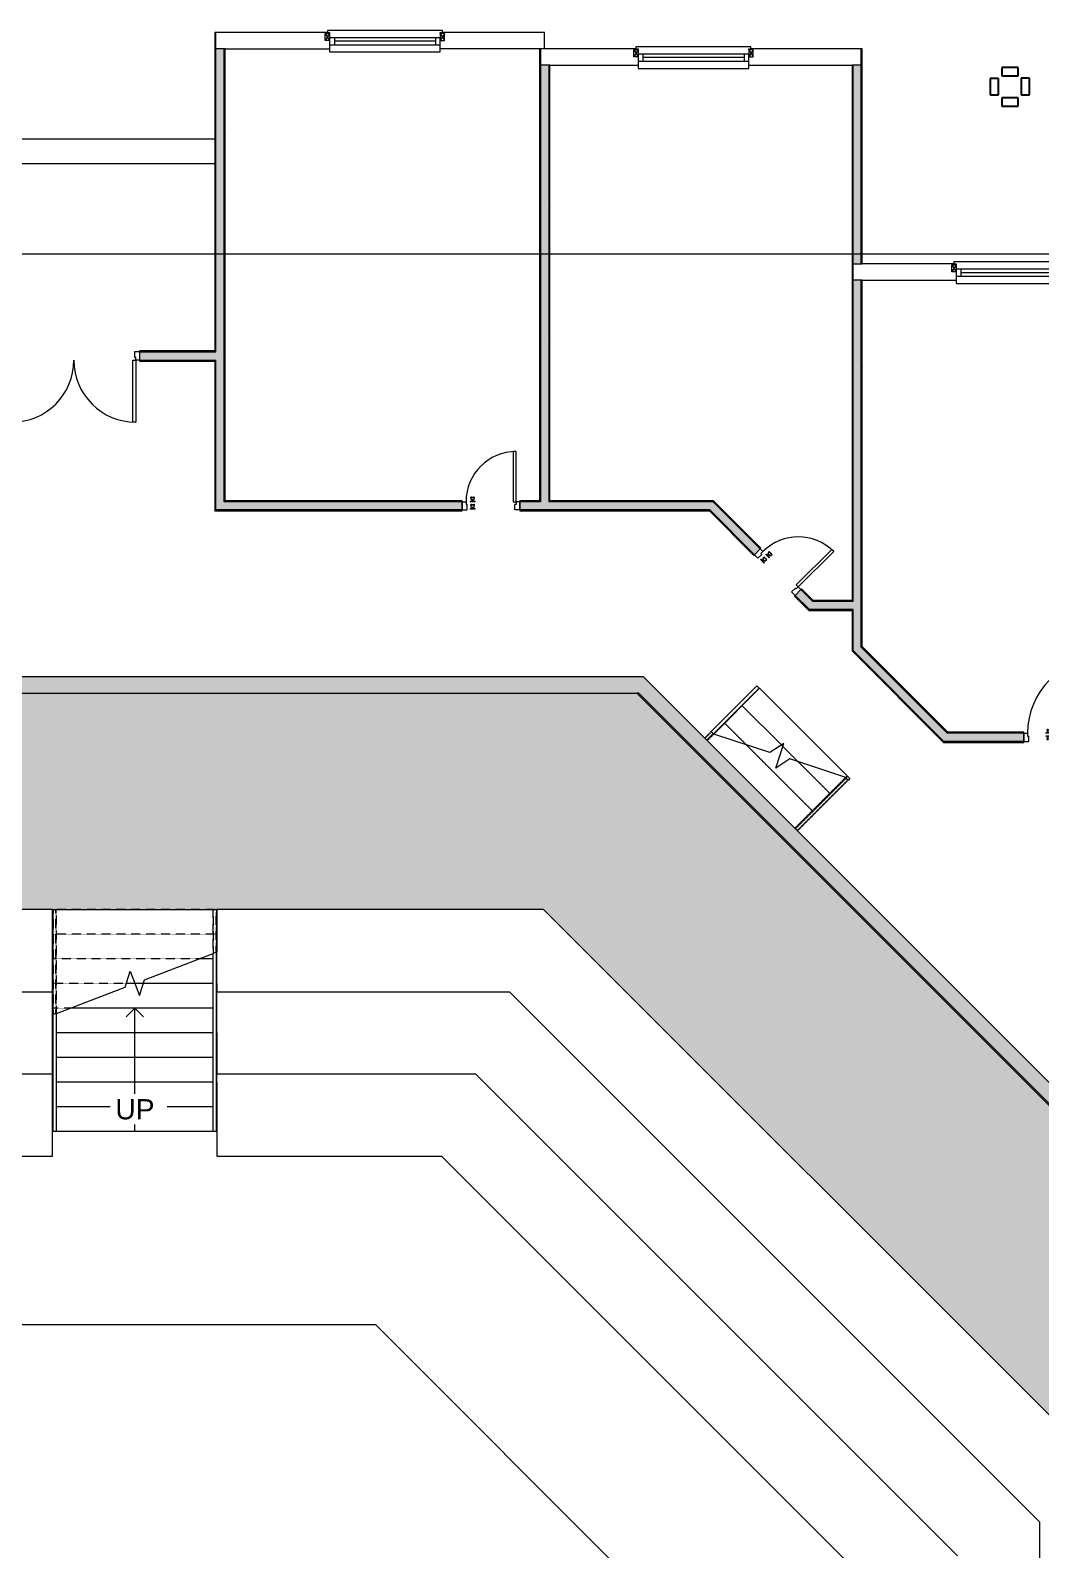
# Model space of a CAD drawing. Header units: millimetres. Extents: x -49836 to 59720, y -25216 to 39354.
# Drawn here: x 15714 to 28012, y -1127 to 17362 of the extents above; entities that cross this region are included whole.
import ezdxf

# ---------------------------------------------------------------- set-up
doc = ezdxf.new("R2010")
doc.units = ezdxf.units.MM
doc.linetypes.add('Overhead', pattern=[3.96875, 2.38125, -1.5875])
for name, color, linetype, lineweight in [('A-DOOR', 31, 'Continuous', 9), ('A-DOOR-FRAM', 31, 'Continuous', 18), ('A-FLOR', 192, 'Continuous', 9), ('A-FLOR-FNSH', 192, 'Continuous', 35), ('A-FLOR-HRAL', 11, 'Continuous', 9), ('A-FLOR-HRAL-MBND', 5, 'Overhead', 9), ('A-FLOR-MCUT', 51, 'Continuous', 9), ('A-FLOR-PATT', 8, 'Continuous', 35), ('A-GENM', 13, 'Continuous', 9), ('A-GLAZ', 151, 'Continuous', 9), ('A-GLAZ-SILL', 1, 'Continuous', 9), ('A-WALL', 113, 'Continuous', 9), ('A-WALL-FNSH', 113, 'Continuous', 25), ('A-WALL-PATT', 111, 'Continuous', 25), ('G-ANNO-SYMB', 111, 'Continuous', 9), ('S-FNDN', 32, 'Continuous', 9), ('S-STRS', 31, 'Continuous', 9), ('S-STRS-ANNO', 31, 'Continuous', 9), ('S-STRS-MBND', 31, 'Overhead', 9), ('S-STRS-TEXT', 31, 'Continuous', 9)]:
    doc.layers.add(name, color=color, linetype=linetype, lineweight=lineweight)
doc.styles.add('Arial', font='arial.ttf', dxfattribs={"height": 245.883234})
pattern_1 = [(0, (0, 0), (812.8, 203.2), [33.528, -576.072, 33.528, -576.072, -3251.2]), (0, (0, 0), (812.8, 203.2), [-1219.2, 33.528, -1185.672, 33.528, -576.072, -1422.4]), (0, (0, 0), (812.8, 203.2), [-3048, 33.528, -372.872, 33.528, -982.472]), (120, (304.8, 101.6), (-582.3764, 602.3054), [33.528, -576.072, 33.528, -576.072, -3251.2]), (120, (304.8, 101.6), (-582.3764, 602.3054), [-1219.2, 33.528, -1185.672, 33.528, -576.072, -1422.4]), (120, (304.8, 101.6), (-582.3764, 602.3054), [-3048, 33.528, -372.872, 33.528, -982.472]), (240, (406.4, 508), (-230.4236, -805.5054), [33.528, -576.072, 33.528, -576.072, -3251.2]), (240, (406.4, 508), (-230.4236, -805.5054), [-1219.2, 33.528, -1185.672, 33.528, -576.072, -1422.4]), (240, (406.4, 508), (-230.4236, -805.5054), [-3048, 33.528, -372.872, 33.528, -982.472])]

# ---------------------------------------------------------------- blocks, each defined once
blk = doc.blocks.new('栏杆扶手 - 栏杆扶手-139343-Level 2')
at = {"layer": 'A-FLOR-HRAL'}
for p, q in [((17980, 6142), (17940, 6127)), ((17940, 3963), (17940, 6127)), ((17980, 3963), (17980, 6142)), ((17980, 3963), (17940, 3963))]:
    blk.add_line(p, q, dxfattribs=at)
at = {"layer": 'A-FLOR-HRAL-MBND'}
for p, q in [((17940, 6663), (17980, 6663)), ((17940, 6127), (17940, 6663)), ((17945, 6663), (17975, 6663)), ((17945, 6129), (17945, 6663)), ((17945, 6663), (17975, 6663)), ((17945, 6129), (17945, 6663)), ((17945, 6663), (17975, 6663)), ((17945, 6129), (17945, 6663)), ((17945, 6663), (17975, 6663)), ((17945, 6129), (17945, 6663)), ((17975, 6141), (17975, 6663)), ((17975, 6141), (17975, 6663)), ((17975, 6141), (17975, 6663)), ((17975, 6141), (17975, 6663)), ((17980, 6142), (17980, 6663))]:
    blk.add_line(p, q, dxfattribs=at)
blk = doc.blocks.new('栏杆扶手 - 栏杆扶手-139347-Level 2')
at = {"layer": 'A-FLOR-HRAL'}
for p, q in [((16030, 5399), (15990, 5384)), ((15990, 3963), (15990, 5384)), ((16030, 3963), (16030, 5399)), ((16030, 3963), (15990, 3963))]:
    blk.add_line(p, q, dxfattribs=at)
at = {"layer": 'A-FLOR-HRAL-MBND'}
for p, q in [((15990, 6663), (16030, 6663)), ((15990, 5384), (15990, 6663)), ((15995, 6663), (16025, 6663)), ((15995, 5386), (15995, 6663)), ((15995, 6663), (16025, 6663)), ((15995, 5386), (15995, 6663)), ((15995, 6663), (16025, 6663)), ((15995, 5386), (15995, 6663)), ((15995, 6663), (16025, 6663)), ((15995, 5386), (15995, 6663)), ((16025, 5398), (16025, 6663)), ((16025, 5398), (16025, 6663)), ((16025, 5398), (16025, 6663)), ((16025, 5398), (16025, 6663)), ((16030, 5399), (16030, 6663))]:
    blk.add_line(p, q, dxfattribs=at)
blk = doc.blocks.new('Arch - 750 x 2100 mm-239390-Level 2')
at = {"layer": 'A-DOOR', "lineweight": 18}
for p, q in [((420, 960), (420, 50)), ((455, 960), (420, 960)), ((455, 50), (455, 960)), ((420, 50), (455, 50))]:
    blk.add_line(p, q, dxfattribs=at)
at = {"layer": 'A-DOOR'}
for p, q in [((-230, 53), (-230, 50)), ((-229, 53), (-230, 53)), ((-230, 53), (-190, 53)), ((-190, 50), (-230, 50)), ((-230, 50), (-229, 50)), ((-230, 15), (-230, 12)), ((-229, 15), (-230, 15)), ((-230, 15), (-190, 15)), ((-190, 12), (-230, 12)), ((-230, 12), (-229, 12)), ((-212, 83), (-221, 83)), ((-217, 83), (-217, 53)), ((-217, 12), (-217, -18)), ((-214, 83), (-207, 83)), ((-210, 83), (-212, 83)), ((-209, 83), (-210, 83)), ((-199, 83), (-209, 83)), ((-203, 53), (-203, 83)), ((-203, -18), (-203, 12)), ((-190, 53), (-191, 53)), ((-191, 50), (-190, 50)), ((-190, 15), (-191, 15)), ((-191, 12), (-190, 12)), ((-190, 50), (-190, 53)), ((-190, 12), (-190, 15)), ((-221, -18), (-212, -18)), ((-207, -18), (-214, -18)), ((-212, -18), (-210, -18)), ((-210, -18), (-209, -18)), ((-209, -18), (-199, -18))]:
    blk.add_line(p, q, dxfattribs=at)
at = {"layer": 'A-DOOR', "flags": 128}
for points in [[(-199, 83), (-199, 83), (-199, 84), (-199, 84), (-199, 85), (-199, 85), (-199, 86), (-199, 86), (-200, 86), (-200, 87), (-200, 87), (-200, 88), (-200, 88), (-200, 88), (-201, 89), (-201, 89), (-201, 90), (-201, 90), (-202, 90), (-202, 91), (-202, 91), (-203, 91), (-203, 91), (-203, 92), (-204, 92), (-204, 92), (-204, 92), (-205, 93), (-205, 93), (-206, 93), (-206, 93), (-206, 93), (-207, 93), (-207, 94), (-208, 94), (-208, 94), (-209, 94), (-209, 94), (-209, 94), (-210, 94), (-210, 94), (-211, 94), (-211, 94), (-212, 94), (-212, 94), (-212, 94), (-213, 94), (-213, 93), (-214, 93), (-214, 93), (-215, 93), (-215, 93), (-215, 93), (-216, 92), (-216, 92), (-216, 92), (-217, 92), (-217, 91), (-217, 91), (-218, 91), (-218, 90), (-218, 90), (-219, 90), (-219, 89), (-219, 89), (-219, 89), (-220, 88), (-220, 88), (-220, 87), (-220, 87), (-220, 87), (-220, 86), (-221, 86), (-221, 85), (-221, 85), (-221, 85), (-221, 84), (-221, 84), (-221, 83), (-221, 83)], [(-221, -18), (-221, -18), (-221, -19), (-221, -19), (-221, -20), (-221, -20), (-221, -21), (-221, -21), (-220, -21), (-220, -22), (-220, -22), (-220, -23), (-220, -23), (-220, -23), (-219, -24), (-219, -24), (-219, -25), (-219, -25), (-218, -25), (-218, -26), (-218, -26), (-217, -26), (-217, -26), (-217, -27), (-216, -27), (-216, -27), (-216, -27), (-215, -28), (-215, -28), (-214, -28), (-214, -28), (-214, -28), (-213, -28), (-213, -29), (-212, -29), (-212, -29), (-211, -29), (-211, -29), (-211, -29), (-210, -29), (-210, -29), (-209, -29), (-209, -29), (-208, -29), (-208, -29), (-208, -29), (-207, -29), (-207, -28), (-206, -28), (-206, -28), (-205, -28), (-205, -28), (-205, -28), (-204, -27), (-204, -27), (-204, -27), (-203, -27), (-203, -26), (-203, -26), (-202, -26), (-202, -25), (-202, -25), (-201, -25), (-201, -24), (-201, -24), (-201, -24), (-200, -23), (-200, -23), (-200, -22), (-200, -22), (-200, -22), (-200, -21), (-199, -21), (-199, -20), (-199, -20), (-199, -20), (-199, -19), (-199, -19), (-199, -18), (-199, -18)]]:
    blk.add_lwpolyline(points, dxfattribs=at)
at = {"layer": 'A-DOOR'}
blk.add_arc((455, 50), 910, 90, 180, dxfattribs=at)
at = {"layer": 'A-DOOR-FRAM'}
for p, q in [((-500, 50), (-455, 50)), ((-500, 50), (-500, -50)), ((-455, 50), (-455, 15)), ((-455, 15), (-440, 15)), ((-440, -50), (-440, 15)), ((455, 15), (440, 15)), ((440, -50), (440, 15)), ((455, 50), (455, 15)), ((500, 50), (455, 50)), ((500, -50), (500, 50)), ((-500, -50), (-440, -50)), ((500, -50), (440, -50))]:
    blk.add_line(p, q, dxfattribs=at)
blk = doc.blocks.new('Double Shutter-Arch - ext-236540-Level 2')
at = {"layer": 'A-DOOR', "lineweight": 18}
for p, q in [((-755, 805), (-720, 805)), ((-755, 50), (-755, 805)), ((-720, 805), (-720, 50)), ((720, 805), (720, 50)), ((755, 805), (720, 805)), ((755, 50), (755, 805)), ((-720, 50), (-755, 50)), ((720, 50), (755, 50))]:
    blk.add_line(p, q, dxfattribs=at)
at = {"layer": 'A-DOOR'}
for centre, start, end in [((-755, 50), 0, 90), ((755, 50), 90, 180)]:
    blk.add_arc(centre, 755, start, end, dxfattribs=at)
at = {"layer": 'A-DOOR-FRAM'}
for p, q in [((-800, 50), (-755, 50)), ((-800, -50), (-800, 50)), ((-755, 50), (-755, 15)), ((-740, 15), (-755, 15)), ((-740, -50), (-740, 15)), ((755, 15), (740, 15)), ((740, -50), (740, 15)), ((755, 50), (755, 15)), ((800, 50), (755, 50)), ((800, 50), (800, -50)), ((-800, -50), (-740, -50)), ((800, -50), (740, -50))]:
    blk.add_line(p, q, dxfattribs=at)
blk = doc.blocks.new('Arched _2_ - Arched _2_-211956-Level 2')
at = {"layer": 'A-GLAZ'}
for p, q in [((-1010, -79), (-960, 6)), ((-960, -79), (-1010, 6)), ((-1010, 6), (-1010, -79)), ((-960, 6), (-1010, 6)), ((390, 58), (-960, 58)), ((-960, 58), (-960, -28)), ((-960, -79), (-960, 6)), ((-900, -28), (-900, 58)), ((-900, 15), (330, 15)), ((330, -28), (330, 58)), ((390, -28), (390, 58)), ((440, -79), (390, 6)), ((390, -79), (440, 6)), ((390, -79), (390, 6)), ((390, 6), (440, 6)), ((440, 6), (440, -79)), ((-1010, -79), (-960, -79)), ((-960, -92), (-985, -92)), ((-985, -92), (-985, -117)), ((-985, -117), (415, -117)), ((-960, -28), (390, -28)), ((-960, -79), (-960, -92)), ((440, -79), (390, -79)), ((390, -92), (390, -79)), ((415, -92), (390, -92)), ((415, -117), (415, -92))]:
    blk.add_line(p, q, dxfattribs=at)
at = {"layer": 'A-GLAZ-SILL'}
for p, q in [((-960, 146), (-960, -28)), ((390, 146), (-960, 146)), ((-960, 146), (-960, 108)), ((390, 146), (-960, 146)), ((390, -28), (390, 146)), ((390, 108), (390, 146)), ((-960, -28), (390, -28))]:
    blk.add_line(p, q, dxfattribs=at)
blk = doc.blocks.new('Single Arch - wc-V4-Level 2')
at = {"layer": 'A-DOOR', "lineweight": 18}
for p, q in [((270, 660), (270, 50)), ((305, 660), (270, 660)), ((305, 50), (305, 660)), ((270, 50), (305, 50))]:
    blk.add_line(p, q, dxfattribs=at)
at = {"layer": 'A-DOOR'}
for p, q in [((-255, 56), (-255, 50)), ((-255, 56), (-195, 56)), ((-195, 50), (-255, 50)), ((-245, 105), (-250, 103)), ((-250, 103), (-250, 100)), ((-250, 103), (-200, 103)), ((-250, 100), (-244, 75)), ((-250, 100), (-200, 100)), ((-245, 15), (-250, 13)), ((-250, 13), (-250, 10)), ((-250, 13), (-200, 13)), ((-250, 10), (-244, -15)), ((-250, 10), (-200, 10)), ((-239, 105), (-245, 105)), ((-245, 105), (-205, 105)), ((-239, 15), (-245, 15)), ((-245, 15), (-205, 15)), ((-244, 75), (-206, 75)), ((-235, 75), (-235, 56)), ((-215, 56), (-215, 75)), ((-205, 105), (-211, 105)), ((-205, 15), (-211, 15)), ((-206, 75), (-200, 100)), ((-206, -15), (-200, 10)), ((-200, 103), (-205, 105)), ((-200, 13), (-205, 15)), ((-200, 100), (-200, 103)), ((-200, 10), (-200, 13)), ((-195, 50), (-195, 56)), ((-255, -34), (-255, -40)), ((-255, -34), (-195, -34)), ((-195, -40), (-255, -40)), ((-244, -15), (-206, -15)), ((-235, -15), (-235, -34)), ((-215, -34), (-215, -15)), ((-195, -40), (-195, -34))]:
    blk.add_line(p, q, dxfattribs=at)
blk.add_arc((305, 50), 610, 90, 180, dxfattribs=at)
at = {"layer": 'A-DOOR-FRAM'}
for p, q in [((-350, 50), (-305, 50)), ((-350, 50), (-350, -50)), ((-305, 50), (-305, 15)), ((-305, 15), (-290, 15)), ((-290, -50), (-290, 15)), ((305, 15), (290, 15)), ((290, -50), (290, 15)), ((305, 50), (305, 15)), ((350, 50), (305, 50)), ((350, -50), (350, 50)), ((-350, -50), (-290, -50)), ((350, -50), (290, -50))]:
    blk.add_line(p, q, dxfattribs=at)
blk = doc.blocks.new('Single Arch - wc-237964-Level 2')
at = {"layer": 'A-DOOR', "lineweight": 18}
for p, q in [((270, 660), (270, 50)), ((305, 660), (270, 660)), ((305, 50), (305, 660)), ((270, 50), (305, 50))]:
    blk.add_line(p, q, dxfattribs=at)
at = {"layer": 'A-DOOR'}
for p, q in [((-255, 56), (-255, 50)), ((-255, 56), (-195, 56)), ((-195, 50), (-255, 50)), ((-245, 105), (-250, 103)), ((-250, 103), (-250, 100)), ((-250, 103), (-200, 103)), ((-250, 100), (-244, 75)), ((-250, 100), (-200, 100)), ((-245, 15), (-250, 13)), ((-250, 13), (-250, 10)), ((-250, 13), (-200, 13)), ((-250, 10), (-244, -15)), ((-250, 10), (-200, 10)), ((-245, 103), (-248, 103)), ((-239, 105), (-245, 105)), ((-245, 105), (-205, 105)), ((-239, 15), (-245, 15)), ((-245, 15), (-205, 15)), ((-244, 75), (-206, 75)), ((-235, 75), (-235, 56)), ((-215, 56), (-215, 75)), ((-205, 105), (-211, 105)), ((-205, 15), (-211, 15)), ((-206, 75), (-200, 100)), ((-206, -15), (-200, 10)), ((-200, 103), (-205, 105)), ((-200, 13), (-205, 15)), ((-202, 13), (-205, 13)), ((-200, 100), (-200, 103)), ((-200, 10), (-200, 13)), ((-195, 50), (-195, 56)), ((-255, -34), (-255, -40)), ((-255, -34), (-195, -34)), ((-195, -40), (-255, -40)), ((-244, -15), (-206, -15)), ((-235, -15), (-235, -34)), ((-215, -34), (-215, -15)), ((-195, -40), (-195, -34))]:
    blk.add_line(p, q, dxfattribs=at)
blk.add_arc((305, 50), 610, 90, 180, dxfattribs=at)
at = {"layer": 'A-DOOR-FRAM'}
for p, q in [((-350, 50), (-305, 50)), ((-350, 50), (-350, -50)), ((-305, 50), (-305, 15)), ((-305, 15), (-290, 15)), ((-290, -50), (-290, 15)), ((305, 15), (290, 15)), ((290, -50), (290, 15)), ((305, 50), (305, 15)), ((350, 50), (305, 50)), ((350, -50), (350, 50)), ((-350, -50), (-290, -50)), ((350, -50), (290, -50))]:
    blk.add_line(p, q, dxfattribs=at)
blk = doc.blocks.new('栏杆扶手 - 栏杆扶手-158468-Level 2')
at = {"layer": 'A-FLOR-HRAL'}
for p, q in [((24559, 9387), (24002, 8830)), ((24587, 9358), (24030, 8802)), ((24559, 9387), (24587, 9358)), ((24002, 8830), (24030, 8802))]:
    blk.add_line(p, q, dxfattribs=at)
at = {"layer": 'A-FLOR-HRAL-MBND'}
for p, q in [((24002, 8830), (23923, 8750)), ((23951, 8722), (23923, 8750)), ((24006, 8826), (23926, 8747)), ((24006, 8826), (23926, 8747)), ((24006, 8826), (23926, 8747)), ((24006, 8826), (23926, 8747)), ((23947, 8725), (23926, 8747)), ((23947, 8725), (23926, 8747)), ((23947, 8725), (23926, 8747)), ((23947, 8725), (23926, 8747)), ((24027, 8805), (23947, 8725)), ((24027, 8805), (23947, 8725)), ((24027, 8805), (23947, 8725)), ((24027, 8805), (23947, 8725)), ((24030, 8802), (23951, 8722))]:
    blk.add_line(p, q, dxfattribs=at)
blk = doc.blocks.new('栏杆扶手 - 栏杆扶手-158472-Level 2')
at = {"layer": 'A-FLOR-HRAL'}
for p, q in [((25660, 8285), (25642, 8267)), ((25642, 8267), (25671, 8239)), ((25660, 8285), (25689, 8257)), ((25689, 8257), (25671, 8239))]:
    blk.add_line(p, q, dxfattribs=at)
at = {"layer": 'A-FLOR-HRAL-MBND'}
for p, q in [((25642, 8267), (25024, 7649)), ((25646, 8264), (25028, 7645)), ((25646, 8264), (25028, 7645)), ((25646, 8264), (25028, 7645)), ((25646, 8264), (25028, 7645)), ((25667, 8242), (25049, 7624)), ((25667, 8242), (25049, 7624)), ((25667, 8242), (25049, 7624)), ((25667, 8242), (25049, 7624)), ((25671, 8239), (25052, 7620)), ((25052, 7620), (25024, 7649)), ((25049, 7624), (25028, 7645)), ((25049, 7624), (25028, 7645)), ((25049, 7624), (25028, 7645)), ((25049, 7624), (25028, 7645))]:
    blk.add_line(p, q, dxfattribs=at)
blk = doc.blocks.new('Family8 - COLUMN-233949-Level 2')
at = {"layer": 'A-GENM', "lineweight": 25}
for p, q in [((100, -64), (-100, -64)), ((-100, -64), (-100, -164)), ((-100, -164), (100, -164)), ((100, -164), (100, -64)), ((-140, -196), (-240, -196)), ((-240, -196), (-240, -395)), ((-140, -395), (-140, -196)), ((238, -195), (138, -195)), ((138, -195), (138, -395)), ((238, -395), (238, -195)), ((-240, -395), (-140, -395)), ((-100, -434), (-100, -534)), ((100, -434), (-100, -434)), ((-100, -534), (100, -534)), ((100, -534), (100, -434)), ((138, -395), (238, -395))]:
    blk.add_line(p, q, dxfattribs=at)

msp = doc.modelspace()

# ---------------------------------------------------------------- hatches: boundary and pattern name
at = {"layer": 'A-FLOR-PATT', "lineweight": 9}
h = msp.add_hatch(dxfattribs=at)
h.set_pattern_fill('FP_1', color=256, style=0, pattern_type=2)
h.set_pattern_definition([(50, (0, 0), (728.7365, -63.756), [76.2, -838.2]), (355, (0, 0), (-140.972, 764.228), [60.96, -670.56]), (100.451, (60.7, -5.3), (587.77, 700.467), [64.76, -712.36]), (46.184, (0, 203.2), (1084.316, -168.17), [114.3, -1257.3]), (96.636, (90.4, 189.2), (949.61, 989.71), [97.14, -1068.54]), (351.184, (0, 203.2), (949.62, 989.7), [91.44, -1005.84]), (21, (101.6, 152.4), (606.458, -409.061), [76.2, -838.2]), (326, (101.6, 152.4), (247.208, 736.753), [60.96, -670.56]), (71.451, (152.14, 118.3), (853.668, 327.685), [64.76, -712.36]), (37.5, (0, 0), (12.3547, 338.2201), [33.528, -628.904, 33.528, -647.192, -673.1]), (37.5, (0, 0), (12.3547, 338.2201), [-1343.152, 33.528, -639.572]), (7.5, (0, 0), (267.279, 400.722), [33.528, -354.584, 33.528, -613.664, -256.54]), (7.5, (0, 0), (267.279, 400.722), [-1035.304, 33.528, -223.012]), (327.5, (-226.57, 0), (542.3633, -22.9153), [33.528, -220.472, 33.528, -758.952, -1051.56]), (327.5, (-226.57, 0), (542.3633, -22.9153), [-1046.48, 33.528, -1018.032]), (317.5, (-328.17, 0), (592.517, 101.707), [33.528, -296.672, 33.528, -492.76, -746.76]), (317.5, (-328.17, 0), (592.517, 101.707), [-856.488, 33.528, -713.232])])
h.paths.add_polyline_path([(21310, -20203), (23132, -20203), (31704, -11630), (31704, 711), (23121, 9294), (10922, 9294), (2494, 866), (5122, -222), (12008, 6663), (21962, 6663), (29000, -375), (29000, -10329), (21962, -17368), (12008, -17368), (5122, -10482), (2345, -11633), (10915, -20203), (15168, -20203)], flags=0)
at = {"layer": 'A-WALL-PATT', "lineweight": 9}
h = msp.add_hatch(dxfattribs=at)
h.set_pattern_fill('FP_2', color=256, style=0, pattern_type=2)
h.set_pattern_definition(pattern_1)
h.paths.add_polyline_path([(17973, 11514), (17973, 13348), (17961, 13348), (17961, 11514)], flags=0)
h.paths.add_polyline_path([(17973, 13448), (17973, 17337), (17961, 17337), (17961, 13448)], flags=0)
at = {"layer": 'A-WALL-PATT'}
for points in [[(18073, 11526), (18073, 17137), (17973, 17137), (17973, 11526)], [(21924, 11526), (22024, 11526), (22024, 16937), (21924, 16937), (21924, 11626)], [(25828, 14520), (25828, 16937), (25728, 16937), (25728, 14520)], [(25828, 9716), (25828, 14320), (25728, 14320), (25728, 9816), (25744, 9800)], [(24125, 11526), (24025, 11626), (22024, 11626), (22024, 11526), (23984, 11526)], [(25339, 10312), (25728, 10312), (25728, 10412), (25239, 10412)], [(26835, 8709), (26976, 8709), (25828, 9857), (25828, 9716), (25840, 9704)]]:
    msp.add_hatch(color=256, dxfattribs=at).paths.add_polyline_path(points, flags=0)
at = {"layer": 'A-WALL-PATT', "lineweight": 9}
h = msp.add_hatch(dxfattribs=at)
h.set_pattern_fill('FP_2', color=256, style=0, pattern_type=2)
h.set_pattern_definition(pattern_1)
h.paths.add_polyline_path([(18085, 11626), (18085, 17137), (18073, 17137), (18073, 11626)], flags=0)
h = msp.add_hatch(dxfattribs=at)
h.set_pattern_fill('FP_2', color=256, style=0, pattern_type=2)
h.set_pattern_definition(pattern_1)
h.paths.add_polyline_path([(21912, 11626), (21924, 11626), (21924, 17137), (21912, 17137), (21912, 11638)], flags=0)
h = msp.add_hatch(dxfattribs=at)
h.set_pattern_fill('FP_2', color=256, style=0, pattern_type=2)
h.set_pattern_definition(pattern_1)
h.paths.add_polyline_path([(25840, 14520), (25840, 17137), (25828, 17137), (25828, 14520)], flags=0)
h = msp.add_hatch(dxfattribs=at)
h.set_pattern_fill('FP_2', color=256, style=0, pattern_type=2)
h.set_pattern_definition(pattern_1)
h.paths.add_polyline_path([(22036, 11514), (22036, 11526), (22024, 11526), (22024, 11514)], flags=0)
h.paths.add_polyline_path([(22024, 11626), (22036, 11626), (22036, 16937), (22024, 16937), (22024, 12932)], flags=0)
h = msp.add_hatch(dxfattribs=at)
h.set_pattern_fill('FP_2', color=256, style=0, pattern_type=2)
h.set_pattern_definition(pattern_1)
h.paths.add_polyline_path([(25728, 9799), (25728, 10312), (25716, 10312), (25716, 9811), (25727, 9800)], flags=0)
h.paths.add_polyline_path([(25716, 10412), (25728, 10412), (25728, 14320), (25716, 14320), (25716, 10424)], flags=0)
h = msp.add_hatch(dxfattribs=at)
h.set_pattern_fill('FP_2', color=256, style=0, pattern_type=2)
h.set_pattern_definition(pattern_1)
h.paths.add_polyline_path([(25840, 9845), (25840, 14320), (25828, 14320), (25828, 9857)], flags=0)
at = {"layer": 'A-WALL-PATT'}
h = msp.add_hatch(color=256, dxfattribs=at)
h.paths.add_polyline_path([(14525, 13348), (15443, 13348), (15443, 13448), (14513, 13448), (14513, 13348)], flags=0)
h.paths.add_polyline_path([(17973, 13348), (17973, 13448), (17043, 13448), (17043, 13348), (17961, 13348)], flags=0)
at = {"layer": 'A-WALL-PATT', "lineweight": 9}
h = msp.add_hatch(dxfattribs=at)
h.set_pattern_fill('FP_2', color=256, style=0, pattern_type=2)
h.set_pattern_definition(pattern_1)
h.paths.add_polyline_path([(17973, 11514), (20972, 11514), (20972, 11526), (17973, 11526)], flags=0)
h.paths.add_polyline_path([(21924, 11514), (22024, 11514), (22024, 11526), (21672, 11526), (21672, 11514), (21912, 11514)], flags=0)
at = {"layer": 'A-WALL-PATT'}
h = msp.add_hatch(color=256, dxfattribs=at)
h.paths.add_polyline_path([(20927, 11526), (20972, 11526), (20972, 11626), (18073, 11626), (18073, 11526), (20543, 11526)], flags=0)
h.paths.add_polyline_path([(21912, 11526), (21924, 11526), (21924, 11626), (21672, 11626), (21672, 11526)], flags=0)
at = {"layer": 'A-WALL-PATT', "lineweight": 9}
h = msp.add_hatch(dxfattribs=at)
h.set_pattern_fill('FP_2', color=256, style=0, pattern_type=2)
h.set_pattern_definition(pattern_1)
h.paths.add_polyline_path([(20972, 11626), (20972, 11638), (18085, 11638), (18085, 11626), (20927, 11626)], flags=0)
h.paths.add_polyline_path([(21912, 11626), (21912, 11638), (21672, 11638), (21672, 11626)], flags=0)
h = msp.add_hatch(dxfattribs=at)
h.set_pattern_fill('FP_2', color=256, style=0, pattern_type=2)
h.set_pattern_definition(pattern_1)
h.paths.add_polyline_path([(23979, 11514), (23996, 11514), (23984, 11526), (22036, 11526), (22036, 11514), (22846, 11514)], flags=0)
h = msp.add_hatch(dxfattribs=at)
h.set_pattern_fill('FP_2', color=256, style=0, pattern_type=2)
h.set_pattern_definition(pattern_1)
h.paths.add_polyline_path([(25209, 10300), (25023, 10486), (25015, 10478), (25192, 10300)], flags=0)
h.paths.add_polyline_path([(24520, 10973), (24528, 10981), (23996, 11514), (23979, 11514), (24518, 10974)], flags=0)
at = {"layer": 'A-WALL-PATT'}
h = msp.add_hatch(color=256, dxfattribs=at)
h.paths.add_polyline_path([(25197, 10312), (25339, 10312), (25094, 10557), (25023, 10486)], flags=0)
h.paths.add_polyline_path([(24528, 10981), (24599, 11052), (24125, 11526), (23984, 11526), (24381, 11128)], flags=0)
at = {"layer": 'A-WALL-PATT', "lineweight": 9}
h = msp.add_hatch(dxfattribs=at)
h.set_pattern_fill('FP_2', color=256, style=0, pattern_type=2)
h.set_pattern_definition(pattern_1)
h.paths.add_polyline_path([(26893, 8809), (25840, 9862), (25840, 9845), (26876, 8809)], flags=0)
for points in [[(23096, 9294), (22896, 9494), (11122, 9494), (10922, 9294), (21310, 9294)], [(30909, 1481), (31050, 1623), (23179, 9494), (22896, 9494), (30824, 1566)]]:
    msp.add_hatch(color=256, dxfattribs=at).paths.add_polyline_path(points, flags=0)
at = {"layer": 'A-WALL-PATT'}
h = msp.add_hatch(color=256, dxfattribs=at)
h.paths.add_polyline_path([(27807, 8709), (27807, 8809), (26876, 8809), (26976, 8709), (27453, 8709)], flags=0)
h.paths.add_polyline_path([(28919, 8709), (28919, 8809), (28807, 8809), (28807, 8709), (28907, 8709)], flags=0)

# ---------------------------------------------------------------- linework, layer by layer
at = {"layer": 'A-FLOR'}
for p, q in [((17961, 15736), (14525, 15736)), ((14103, 1614), (19915, 1614)), ((19915, 1614), (24024, -2496))]:
    msp.add_line(p, q, dxfattribs=at)
at = {"layer": 'A-FLOR-FNSH', "color": 1, "lineweight": 18}
for p, q in [((23121, 9294), (23096, 9294)), ((31704, 711), (23121, 9294)), ((15985, 6663), (17985, 6663))]:
    msp.add_line(p, q, dxfattribs=at)
at = {"layer": 'A-FLOR-MCUT'}
for p, q in [((15985, 6663), (12008, 6663)), ((21962, 6663), (17985, 6663)), ((29000, -375), (21962, 6663))]:
    msp.add_line(p, q, dxfattribs=at)
at = {"layer": 'A-WALL'}
for p, q in [((17973, 13448), (17973, 17337)), ((18085, 17137), (17973, 17137)), ((18073, 11626), (18073, 17137)), ((21924, 17137), (21924, 11626)), ((25828, 14520), (25828, 17137)), ((22036, 16937), (21924, 16937)), ((22024, 16937), (22024, 11626)), ((25828, 16937), (25716, 16937)), ((25728, 10412), (25728, 16937)), ((25728, 14520), (25840, 14520)), ((25840, 14320), (25728, 14320)), ((25828, 9857), (25828, 14320)), ((17043, 13448), (17973, 13448)), ((17043, 13348), (17973, 13348)), ((17973, 11526), (17973, 13348)), ((20972, 11526), (17973, 11526)), ((20972, 11626), (18073, 11626)), ((21924, 11626), (21672, 11626)), ((23984, 11526), (21672, 11526)), ((24025, 11626), (22024, 11626)), ((24528, 10981), (23984, 11526)), ((24599, 11052), (24025, 11626)), ((25239, 10412), (25094, 10557)), ((25197, 10312), (25023, 10486)), ((25728, 10412), (25239, 10412)), ((25728, 10312), (25197, 10312)), ((25728, 9816), (25728, 10312)), ((26835, 8709), (25728, 9816)), ((26876, 8809), (25828, 9857)), ((27807, 8709), (26835, 8709)), ((27807, 8809), (26876, 8809))]:
    msp.add_line(p, q, dxfattribs=at)
at = {"layer": 'A-WALL', "color": 1, "lineweight": 18}
for p, q in [((19329, 17337), (17973, 17337)), ((21974, 17337), (20729, 17337)), ((21974, 17137), (21974, 17337)), ((18085, 17137), (19354, 17137)), ((23086, 17137), (20704, 17137)), ((25828, 17137), (24486, 17137)), ((22036, 16937), (23111, 16937)), ((24461, 16937), (25716, 16937)), ((26957, 14520), (25840, 14520)), ((25840, 14320), (26982, 14320)), ((17043, 13448), (17043, 13348)), ((20972, 11526), (20972, 11626)), ((21672, 11626), (21672, 11526)), ((24528, 10981), (24599, 11052)), ((25094, 10557), (25023, 10486)), ((23179, 9494), (10839, 9494)), ((28218, 4455), (23179, 9494)), ((10922, 9294), (23096, 9294)), ((23096, 9294), (30909, 1481)), ((27807, 8709), (27807, 8809))]:
    msp.add_line(p, q, dxfattribs=at)
at = {"layer": 'A-WALL-FNSH', "color": 7, "lineweight": 18}
for p, q in [((17961, 17337), (17961, 13460)), ((17973, 17337), (17961, 17337)), ((18085, 11638), (18085, 17137)), ((21912, 17137), (21912, 11638)), ((25840, 17137), (25828, 17137)), ((25840, 14520), (25840, 17137)), ((22036, 11638), (22036, 16937)), ((25716, 16937), (25716, 10424)), ((25840, 9862), (25840, 14320)), ((17961, 13460), (17043, 13460)), ((17043, 13460), (17043, 13448)), ((17043, 13348), (17043, 13336)), ((17043, 13336), (17961, 13336)), ((17961, 13336), (17961, 11514)), ((17961, 11514), (20972, 11514)), ((20972, 11638), (18085, 11638)), ((20972, 11626), (20972, 11638)), ((20972, 11514), (20972, 11526)), ((21912, 11638), (21672, 11638)), ((21672, 11638), (21672, 11626)), ((21672, 11526), (21672, 11514)), ((21672, 11514), (23979, 11514)), ((24030, 11638), (22036, 11638)), ((23979, 11514), (24520, 10973)), ((24607, 11061), (24030, 11638)), ((24520, 10973), (24528, 10981)), ((24599, 11052), (24607, 11061)), ((25102, 10566), (25094, 10557)), ((25244, 10424), (25102, 10566)), ((25023, 10486), (25015, 10478)), ((25015, 10478), (25192, 10300)), ((25716, 10424), (25244, 10424)), ((25192, 10300), (25716, 10300)), ((25716, 10300), (25716, 9811)), ((25716, 9811), (26830, 8697)), ((26881, 8821), (25840, 9862)), ((26830, 8697), (27807, 8697)), ((27807, 8821), (26881, 8821)), ((27807, 8809), (27807, 8821)), ((27807, 8697), (27807, 8709))]:
    msp.add_line(p, q, dxfattribs=at)
at = {"layer": 'G-ANNO-SYMB'}
msp.add_line((54559, 14638), (-48387, 14638), dxfattribs=at)
at = {"layer": 'S-FNDN'}
for p, q in [((17961, 16036), (14525, 16036)), ((15985, 5382), (15985, 6663)), ((17985, 6663), (17985, 6144)), ((17985, 5763), (17985, 5663)), ((12422, 5663), (15985, 5663)), ((17985, 5663), (21547, 5663)), ((21547, 5663), (28000, -789)), ((15985, 4663), (15985, 5163)), ((17985, 5163), (17985, 4663)), ((12836, 4663), (15985, 4663)), ((17985, 4663), (21133, 4663)), ((21133, 4663), (27000, -1204)), ((15985, 3663), (15985, 4563)), ((17985, 4563), (17985, 3663)), ((13250, 3663), (15985, 3663)), ((17985, 3663), (20719, 3663)), ((20719, 3663), (26000, -1618)), ((28000, -789), (28000, -3652))]:
    msp.add_line(p, q, dxfattribs=at)
at = {"layer": 'S-STRS'}
for p, q in [((24591, 9355), (24034, 8798)), ((24591, 9355), (25657, 8289)), ((24379, 9143), (24856, 8665)), ((24716, 8574), (24034, 8798)), ((24886, 8685), (24716, 8574)), ((24787, 8384), (24886, 8685)), ((24874, 8648), (25061, 8461)), ((24957, 8495), (24787, 8384)), ((25639, 8271), (24957, 8495)), ((25657, 8289), (25639, 8271)), ((17103, 5809), (17940, 6127)), ((17980, 6142), (17985, 6144)), ((17985, 5688), (17985, 6144)), ((17940, 6063), (17772, 6063)), ((17985, 6063), (17980, 6063)), ((16866, 5718), (16928, 5912)), ((16985, 5763), (16881, 5763)), ((16928, 5912), (17041, 5615)), ((17041, 5615), (17103, 5809)), ((17940, 5763), (17089, 5763)), ((17985, 5763), (17980, 5763)), ((16030, 5399), (16866, 5718)), ((17985, 5013), (17985, 5663)), ((15985, 5382), (15990, 5384)), ((15985, 5013), (15985, 5382)), ((17940, 5463), (16197, 5463)), ((17985, 5463), (17980, 5463)), ((15990, 5163), (15985, 5163)), ((17940, 5163), (16030, 5163)), ((17985, 5163), (17980, 5163)), ((15990, 4863), (15985, 4863)), ((17940, 4863), (16030, 4863)), ((17985, 4863), (17980, 4863)), ((15985, 4338), (15985, 4663)), ((17985, 4338), (17985, 4663)), ((15990, 4563), (15985, 4563)), ((17940, 4563), (16030, 4563)), ((17985, 4563), (17980, 4563)), ((15990, 4263), (15985, 4263)), ((17940, 4263), (16030, 4263)), ((17985, 4263), (17980, 4263)), ((15990, 3963), (15985, 3963)), ((17940, 3963), (16030, 3963)), ((17985, 3963), (17980, 3963))]:
    msp.add_line(p, q, dxfattribs=at)
at = {"layer": 'S-STRS-ANNO'}
for p in [(16879, 5357), (17091, 5357), (16985, 3963)]:
    msp.add_line(p, (16985, 5463), dxfattribs=at)
at = {"layer": 'S-STRS-MBND'}
for p, q in [((24166, 8930), (25233, 7864)), ((24034, 8798), (23954, 8718)), ((24856, 8665), (24874, 8648)), ((25061, 8461), (25445, 8077)), ((25639, 8271), (25020, 7652)), ((17985, 6663), (15985, 6663)), ((15985, 5382), (15985, 6663)), ((17985, 6144), (17985, 6663)), ((17985, 6363), (15985, 6363)), ((17772, 6063), (15985, 6063)), ((16881, 5763), (15985, 5763)), ((17089, 5763), (16985, 5763)), ((16197, 5463), (15985, 5463))]:
    msp.add_line(p, q, dxfattribs=at)

# ---------------------------------------------------------------- block references
at = {"layer": 'A-DOOR'}
for name, p, rotation in [('Double Shutter-Arch - ext-236540-Level 2', (16243, 13398), 180), ('Single Arch - wc-V4-Level 2', (24811, 10769), 315.0000000000003)]:
    msp.add_blockref(name, p, dxfattribs=dict(at, rotation=rotation))
for name, p in [('Single Arch - wc-237964-Level 2', (21322, 11576)), ('Arch - 750 x 2100 mm-239390-Level 2', (28307, 8759))]:
    msp.add_blockref(name, p, dxfattribs=at)
at = {"layer": 'A-FLOR-HRAL'}
for name in ['栏杆扶手 - 栏杆扶手-158468-Level 2', '栏杆扶手 - 栏杆扶手-158472-Level 2', '栏杆扶手 - 栏杆扶手-139347-Level 2', '栏杆扶手 - 栏杆扶手-139343-Level 2']:
    msp.add_blockref(name, (0, 0), dxfattribs=at)
at = {"layer": 'A-GENM'}
msp.add_blockref('Family8 - COLUMN-233949-Level 2', (27638, 16974), dxfattribs=at)
at = {"layer": 'A-GLAZ', "rotation": 180}
for p in [(19744, 17245), (23501, 17045), (27372, 14428)]:
    msp.add_blockref('Arched _2_ - Arched _2_-211956-Level 2', p, dxfattribs=at)

# ---------------------------------------------------------------- next in the draw order: texts
at = {"layer": 'S-STRS-TEXT', "insert": (16748, 4355), "char_height": 245.9, "width": 567.69, "attachment_point": 1, "line_spacing_factor": 0.938532, "style": 'Arial', "bg_fill": 3, "box_fill_scale": 1.25, "bg_fill_color": 0, "bg_fill_transparency": 0}
msp.add_mtext('UP', dxfattribs=at)

doc.saveas('drawing.dxf')
